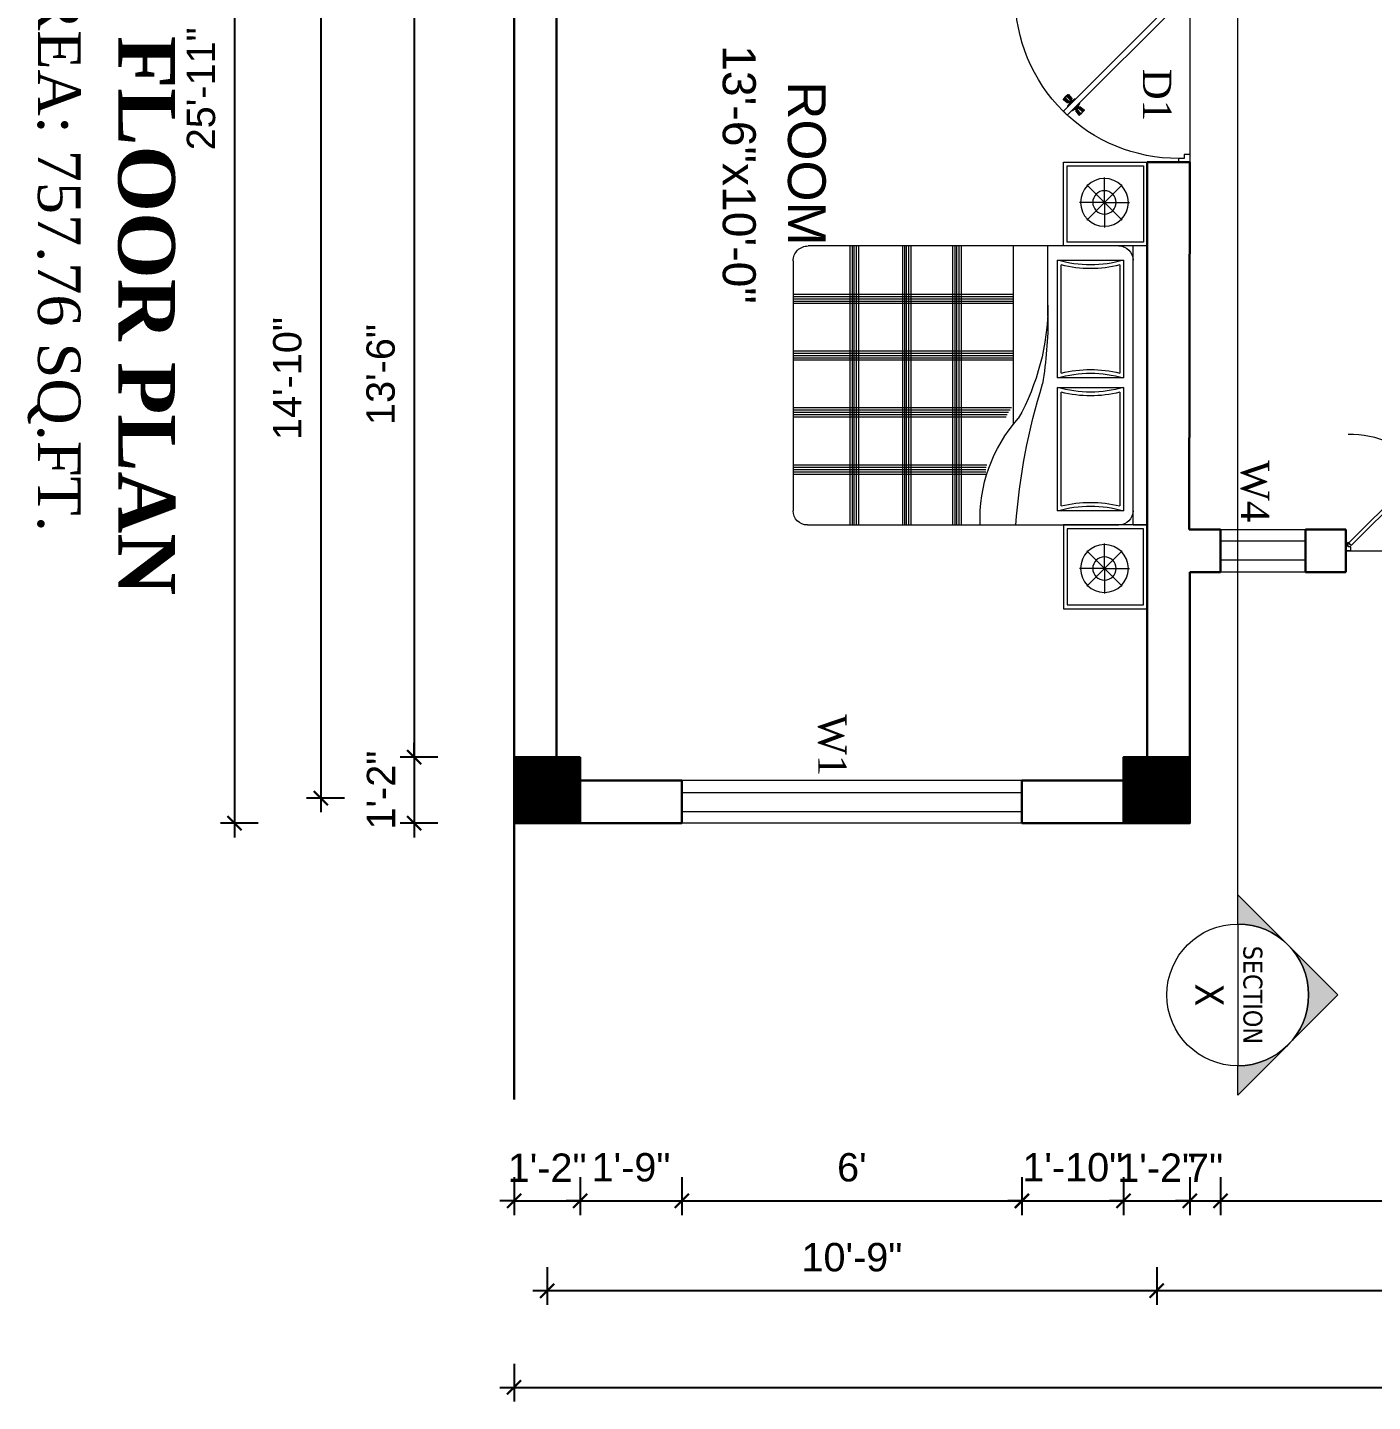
# Model space of a CAD drawing. Header units: inches. Extents: x -4737 to 13205, y 2479 to 13285.
# Drawn here: x -2217.7 to -1933, y 10542.5 to 10833.3 of the extents above; entities that cross this region are included whole.
import ezdxf
from ezdxf.enums import TextEntityAlignment as Align

# ---------------------------------------------------------------- set-up
doc = ezdxf.new("R2010")
doc.units = ezdxf.units.IN
doc.header["$MEASUREMENT"] = 0
doc.linetypes.add('HIDDEN2', pattern=[0.1875, 0.125, -0.0625])
for name, color, linetype, lineweight in [('A-FURN', 9, 'Continuous', 5), ('hatch-.09', 8, 'Continuous', 9), ('Label', 7, 'Continuous', 13), ('ns_DIMS', 1, 'Continuous', 0), ('ns_DIMS @ 1', 1, 'Continuous', 0), ('ns_TEXT', 7, 'Continuous', 13), ('PUERTAS', 7, 'Continuous', 9), ('Text', 7, 'Continuous', 13), ('WALL', 12, 'Continuous', 30), ('wall2', 1, 'Continuous', 15), ('windoow', 4, 'Continuous', 5)]:
    doc.layers.add(name, color=color, linetype=linetype, lineweight=lineweight)
doc.layers.add('furniture', color=253, linetype='Continuous')
doc.styles.add('arial 1000', font='arial.ttf')
doc.styles.add('dim', font='arial.ttf', dxfattribs={"height": 7})
doc.styles.get("Standard").update_dxf_attribs({"font": 'arial.ttf'})
doc.styles.add('Tahoma', font='tahoma.ttf')
doc.dimstyles.new("1-8'", dxfattribs={"dimtxt": 6, "dimasz": 3, "dimexe": 3, "dimexo": 6, "dimgap": 4, "dimtad": 1, "dimdec": 0, "dimzin": 0, "dimdsep": 46, "dimlunit": 4, "dimtxsty": 'arial 1000', "dimblk": 'ARCHTICK', "dimcen": 8, "dimdle": 3, "dimclrt": 7, "dimazin": 0, "dimtfac": 1, "dimtdec": 0, "dimtix": 1, "dimtmove": 2, "dimatfit": 3, "dimfxl": 5, "dimfxlon": 1, "dimarcsym": 0})

# ---------------------------------------------------------------- blocks, each defined once
blk = doc.blocks.new('A$C3AED30AC')
at = {"layer": 'A-FURN', "color": 147, "linetype": 'ByBlock'}
for p, q in [((0, 1532.2), (0, 1982.2)), ((0, 1982.2), (450, 1982.2)), ((450, 1982.2), (1949.6, 1982.2)), ((450, 1982.2), (450, 1532.2)), ((450, 1906), (450, 1982.2)), ((1949.6, 1982.2), (1949.6, 1532.2)), ((2399.6, 1982.2), (1949.6, 1982.2)), ((2399.6, 1532.2), (2399.6, 1982.2)), ((450, 1906), (1949.6, 1906)), ((450, 155.2), (450, 1829.8)), ((1949.6, 1829.8), (1949.6, 159)), ((450, 1532.2), (0, 1532.2)), ((1949.6, 1532.2), (2399.6, 1532.2)), ((1869.6, 79), (526.2, 79))]:
    blk.add_line(p, q, dxfattribs=at)
at = {"layer": 'A-FURN', "color": 8}
for p, q in [((20, 1552.2), (20, 1962.2)), ((20, 1962.2), (430, 1962.2)), ((430, 1962.2), (430, 1552.2)), ((1969.6, 1962.2), (1969.6, 1552.2)), ((2379.6, 1962.2), (1969.6, 1962.2)), ((2379.6, 1552.2), (2379.6, 1962.2)), ((430, 1552.2), (20, 1552.2)), ((1969.6, 1552.2), (2379.6, 1552.2))]:
    blk.add_line(p, q, dxfattribs=at)
at = {"layer": 'A-FURN', "color": 5, "linetype": 'ByBlock'}
for p, q in [((216, 1752.2), (121, 1847.2)), ((216, 1752.2), (216, 1886.6)), ((216, 1752.2), (311.1, 1847.2)), ((526.2, 1855.2), (526.2, 1499.6)), ((1189.3, 1855.2), (526.2, 1855.2)), ((1189.3, 1499.6), (1189.3, 1855.2)), ((1873.4, 1855.2), (1240.1, 1855.2)), ((1240.1, 1855.2), (1240.1, 1499.6)), ((1873.4, 1499.6), (1873.4, 1855.2)), ((2183.6, 1752.2), (2088.5, 1847.2)), ((2183.6, 1752.2), (2183.6, 1886.6)), ((2183.6, 1752.2), (2278.6, 1847.2)), ((216, 1752.2), (81.7, 1752.2)), ((216, 1752.2), (121, 1657.2)), ((216, 1752.2), (216, 1752.2)), ((216, 1752.2), (216, 1752.2)), ((216, 1752.2), (216, 1752.2)), ((216, 1752.2), (350.4, 1752.2)), ((216, 1752.2), (216, 1617.8)), ((216, 1752.2), (311.1, 1657.2)), ((2183.6, 1752.2), (2049.2, 1752.2)), ((2183.6, 1752.2), (2088.5, 1657.2)), ((2183.6, 1752.2), (2317.9, 1752.2)), ((2183.6, 1752.2), (2183.6, 1752.2)), ((2183.6, 1752.2), (2183.6, 1752.2)), ((2183.6, 1752.2), (2183.6, 1752.2)), ((2183.6, 1752.2), (2278.6, 1657.2)), ((2183.6, 1752.2), (2183.6, 1617.8)), ((526.2, 1499.6), (1189.3, 1499.6)), ((1240.1, 1499.6), (1873.4, 1499.6)), ((1573.7, 1448.8), (1949.6, 1448.8)), ((996, 1263.6), (1949.6, 1263.6))]:
    blk.add_line(p, q, dxfattribs=at)
at = {"layer": 'A-FURN', "color": 9}
for p, q in [((1163.2, 1835.2), (552.3, 1835.2)), ((1847.3, 1835.2), (1266.2, 1835.2)), ((552.3, 1519.6), (1163.2, 1519.6)), ((1266.2, 1519.6), (1847.3, 1519.6))]:
    blk.add_line(p, q, dxfattribs=at)
at = {"layer": 'A-FURN', "color": 8, "linetype": 'Continuous'}
for p, q in [((1335, 1263.6), (1335, 79)), ((1347, 1263.6), (1347, 79)), ((1359, 1263.6), (1359, 79)), ((1372.1, 1263.6), (1372.1, 79)), ((1384.1, 1263.6), (1384.1, 79)), ((1639.9, 1263.6), (1639.9, 79)), ((1651.9, 1263.6), (1651.9, 79)), ((1663.9, 1263.6), (1663.9, 79)), ((1676.9, 1263.6), (1676.9, 79)), ((1688.9, 1263.6), (1688.9, 79)), ((1029.9, 1223.1), (1029.9, 79)), ((1041.9, 1230), (1041.9, 79)), ((1053.9, 1237.2), (1053.9, 79)), ((1067, 1245.2), (1067, 79)), ((1079, 1252.8), (1079, 79)), ((722, 1114.6), (722, 79)), ((734, 1114.6), (734, 79)), ((746, 1114.6), (746, 79)), ((759.1, 1117.1), (759.1, 79)), ((771.1, 1120.2), (771.1, 79)), ((450, 983.2), (1949.6, 983.2)), ((450, 971.2), (1949.6, 971.2)), ((450, 959.2), (1949.6, 959.2)), ((450, 949.8), (1949.6, 949.8)), ((450, 937.8), (1949.6, 937.8)), ((450, 713), (1949.6, 713)), ((450, 701), (1949.6, 701)), ((450, 689), (1949.6, 689)), ((450, 679.6), (1949.6, 679.6)), ((450, 667.6), (1949.6, 667.6)), ((450, 431.1), (1949.6, 431.1)), ((450, 419.1), (1949.6, 419.1)), ((450, 407.1), (1949.6, 407.1)), ((450, 397.7), (1949.6, 397.7)), ((450, 385.7), (1949.6, 385.7))]:
    blk.add_line(p, q, dxfattribs=at)
at = {"layer": 'A-FURN', "color": 5, "linetype": 'ByBlock'}
for centre, radius in [((216, 1752.2), 128.5), ((2183.6, 1752.2), 128.5), ((216, 1752.2), 62.8), ((2183.6, 1752.2), 62.8)]:
    blk.add_circle(centre, radius, dxfattribs=at)
at = {"layer": 'A-FURN', "color": 147, "linetype": 'ByBlock'}
for centre, radius, start, end in [((526.2, 1829.8), 76.2, 90, 180), ((1873.4, 1829.8), 76.2, 0, 90), ((526.2, 155.2), 76.2, 180, 270), ((1869.6, 159), 80, 270, 0)]:
    blk.add_arc(centre, radius, start, end, dxfattribs=at)
at = {"layer": 'A-FURN', "color": 5, "linetype": 'ByBlock'}
for centre, radius, start, end in [((-83.4, 1677.4), 635, 343.7398, 16.2602), ((1798.9, 1677.4), 635, 163.73979, 196.26021), ((630.5, 1677.4), 635, 343.7398, 16.2602), ((2483, 1677.4), 635, 163.73979, 196.26021), ((193.9, 4688.5), 3422.4, 274.28895, 287.24996), ((1638.5, 177.4), 1271.4, 90.35642, 119.03891), ((1572.9, -870.3), 2319.1, 89.98014, 99.03119), ((485.1, 1886.5), 802.9, 267.49694, 311.91323)]:
    blk.add_arc(centre, radius, start, end, dxfattribs=at)
at = {"layer": 'A-FURN', "color": 9}
for centre, start, end in [((-83.4, 1677.4), 346.05939, 13.94061), ((1798.9, 1677.4), 166.05939, 193.94061), ((630.5, 1677.4), 346.05939, 13.94061), ((2483, 1677.4), 166.05939, 193.94061)]:
    blk.add_arc(centre, 655, start, end, dxfattribs=at)
blk = doc.blocks.new('3ft')
at = {"layer": 'PUERTAS', "color": 2}
for p, q in [((1.01, 2.52), (25.23, 26.74)), ((26.05, 25.92), (25.23, 26.74)), ((26.05, 25.92), (1.77, 1.64)), ((21.99, 26.11), (21.98, 26.13)), ((25.42, 22.68), (25.43, 22.67)), ((0, 2.4), (0, 0)), ((0.72, 2.4), (0, 2.4)), ((1.6, 0), (0, 0)), ((0.72, 1.52), (0.72, 2.44)), ((0.8, 1.52), (0.72, 1.52)), ((0.8, 1.52), (0.8, 2.41)), ((0.8, 1.2), (0.8, 1.52)), ((1.6, 1.2), (0.8, 1.2)), ((1.57, 1.84), (0.94, 2.47)), ((1.63, 1.89), (0.97, 2.55)), ((1.63, 1.89), (1.57, 1.84)), ((1.77, 1.64), (1.57, 1.84)), ((1.6, 0), (1.6, 1.2)), ((34.4, 0), (34.4, 1.2)), ((34.4, 1.2), (35.2, 1.2)), ((34.4, 0), (36, 0)), ((35.2, 1.2), (35.2, 2.4)), ((35.2, 2.4), (36, 2.4)), ((36, 0), (36, 2.4))]:
    blk.add_line(p, q, dxfattribs=at)
at = {"layer": 'PUERTAS', "color": 1}
for p, q in [((21.67, 25.73), (22.17, 26.23)), ((21.7, 25.82), (22.14, 26.26)), ((22.58, 26.7), (22.14, 26.26)), ((22.67, 26.73), (22.17, 26.23)), ((22.61, 26.67), (22.58, 26.7)), ((23.45, 25.91), (22.79, 26.73)), ((22.49, 24.95), (21.67, 25.61)), ((21.73, 25.79), (21.7, 25.82)), ((22.6, 24.96), (23.02, 25.38)), ((22.61, 24.25), (22.92, 24.72)), ((22.62, 24.13), (22.61, 24.14)), ((22.7, 25.07), (22.71, 25.06)), ((22.82, 25.06), (23.08, 25.32)), ((22.94, 24.95), (22.83, 25.07)), ((22.92, 24.72), (22.92, 24.72)), ((22.93, 24.94), (23.19, 25.21)), ((22.93, 24.84), (22.93, 24.83)), ((23.44, 25.81), (23.02, 25.38)), ((23.34, 25.58), (23.08, 25.32)), ((23.46, 25.47), (23.19, 25.21)), ((23.33, 25.7), (23.34, 25.69)), ((23.45, 25.46), (23.33, 25.57)), ((23.44, 23.31), (23.45, 23.3)), ((23.56, 23.3), (24.03, 23.61)), ((23.57, 25.47), (23.57, 25.47)), ((24.15, 25.79), (23.68, 25.48)), ((23.68, 25.48), (23.68, 25.48)), ((24.03, 23.61), (24.03, 23.62)), ((24.14, 23.62), (24.14, 23.62)), ((24.25, 23.62), (24.51, 23.89)), ((24.27, 25.78), (24.26, 25.79)), ((24.26, 23.29), (24.69, 23.71)), ((24.26, 23.63), (24.37, 23.52)), ((24.37, 23.52), (24.63, 23.77)), ((24.37, 23.4), (24.37, 23.4)), ((24.78, 24.15), (24.51, 23.89)), ((24.89, 24.03), (24.63, 23.77)), ((25.11, 24.14), (24.69, 23.71)), ((24.77, 24.14), (24.88, 24.03)), ((24.79, 24.38), (24.78, 24.37)), ((24.78, 24.26), (24.78, 24.26)), ((25.1, 24.84), (24.79, 24.38)), ((25, 24.03), (25, 24.03)), ((25.09, 24.96), (25.1, 24.95)), ((25.22, 24.14), (26.03, 23.48)), ((26.04, 23.37), (25.54, 22.86)), ((26.01, 23.27), (25.57, 22.83)), ((25.98, 23.3), (26.01, 23.27)), ((24.26, 23.18), (24.92, 22.37)), ((25.04, 22.36), (25.54, 22.86)), ((25.1, 22.42), (25.13, 22.39)), ((25.13, 22.39), (25.57, 22.83))]:
    blk.add_line(p, q, dxfattribs=at)
at = {"layer": 'PUERTAS', "color": 8}
for p, q in [((22.13, 26.28), (21.98, 26.13)), ((22.13, 26.28), (22.27, 26.42)), ((22.29, 26.41), (22.27, 26.42)), ((23.16, 25.52), (22.34, 26.39)), ((23.3, 25.66), (22.5, 26.56)), ((23.41, 25.77), (22.65, 26.71)), ((23.46, 25.83), (22.72, 26.75)), ((22.57, 24.94), (21.65, 25.68)), ((22.63, 24.99), (21.69, 25.75)), ((22.74, 25.1), (21.84, 25.9)), ((22.88, 25.24), (22.01, 26.06)), ((22.69, 24.32), (23.02, 24.83)), ((22.95, 24.96), (22.84, 25.07)), ((22.98, 24.99), (22.86, 25.1)), ((23.03, 25.04), (22.91, 25.15)), ((22.91, 24.53), (23.1, 24.91)), ((23.11, 25.12), (22.99, 25.23)), ((23.13, 24.76), (23.18, 24.99)), ((23.28, 25.3), (23.17, 25.41)), ((23.36, 25.37), (23.25, 25.49)), ((23.31, 24.94), (23.28, 25.08)), ((23.41, 25.43), (23.3, 25.54)), ((23.46, 25.09), (23.32, 25.13)), ((23.44, 25.45), (23.33, 25.56)), ((23.64, 25.27), (23.41, 25.22)), ((23.87, 25.49), (23.49, 25.3)), ((24.08, 25.71), (23.57, 25.38)), ((23.63, 23.38), (24.14, 23.72)), ((23.84, 23.6), (24.22, 23.79)), ((24.07, 23.82), (24.3, 23.88)), ((24.25, 24), (24.39, 23.97)), ((24.25, 23.26), (24.99, 22.34)), ((24.27, 23.64), (24.38, 23.53)), ((24.3, 23.67), (24.41, 23.56)), ((24.3, 23.32), (25.06, 22.38)), ((24.35, 23.72), (24.46, 23.61)), ((24.4, 24.15), (24.43, 24.01)), ((24.41, 23.43), (25.2, 22.53)), ((24.43, 23.8), (24.54, 23.69)), ((24.58, 24.33), (24.52, 24.1)), ((24.55, 23.57), (25.37, 22.7)), ((24.6, 23.97), (24.72, 23.86)), ((24.8, 24.56), (24.61, 24.18)), ((25.02, 24.77), (24.68, 24.26)), ((24.68, 24.05), (24.79, 23.94)), ((24.73, 24.1), (24.85, 23.99)), ((24.76, 24.13), (24.87, 24.02)), ((24.83, 23.85), (25.7, 23.03)), ((24.97, 23.99), (25.87, 23.2)), ((25.08, 24.1), (26.02, 23.34)), ((25.14, 24.15), (26.06, 23.41)), ((25.58, 22.82), (25.43, 22.67)), ((25.58, 22.82), (25.73, 22.97)), ((25.72, 22.98), (25.73, 22.97)), ((0, 0), (36, 0))]:
    blk.add_line(p, q, dxfattribs=at)
at = {"layer": 'PUERTAS', "color": 2}
for radius in [0.155, 0.0752]:
    blk.add_circle((0.82, 2.56), radius, dxfattribs=at)
at = {"layer": 'PUERTAS', "color": 8}
blk.add_arc((0.82, 2.56), 34.38, 359.7285, 90.0333, dxfattribs=at)
at = {"layer": 'PUERTAS', "color": 1}
for centre, start, end in [((22.73, 26.68), 38.9236, 135), ((22.54, 25.01), 231.0764, 315), ((22.67, 24.2), 135, 225), ((22.77, 25.12), 225, 315), ((22.99, 24.89), 135, 219.7428), ((22.87, 24.78), 315, 39.7428), ((23.28, 25.63), 315, 45), ((23.39, 25.86), 315, 38.9236), ((23.51, 23.36), 225, 315), ((23.51, 25.41), 50.2572, 135), ((23.62, 25.53), 230.2572, 315), ((24.09, 23.56), 50.2572, 135), ((24.2, 23.68), 230.2572, 315), ((24.2, 25.73), 45, 135), ((24.32, 23.23), 135, 218.9236), ((24.42, 23.46), 135, 225), ((24.84, 24.31), 135, 219.7428), ((24.72, 24.21), 315, 39.7428), ((24.94, 23.98), 45, 135), ((25.04, 24.89), 315, 45), ((25.17, 24.08), 51.0764, 135), ((25.98, 23.42), 315, 51.0764), ((24.98, 22.42), 218.9236, 315)]:
    blk.add_arc(centre, 0.08, start, end, dxfattribs=at)
blk = doc.blocks.new('*U36')
at = {"color": 3}
blk.add_blockref('3ft', (0, 0), dxfattribs=at)
blk = doc.blocks.new('2ft6in')
at = {"layer": 'PUERTAS', "color": 2}
for p, q in [((0.84, 2.1), (21.02, 22.28)), ((21.71, 21.6), (21.02, 22.28)), ((21.71, 21.6), (1.47, 1.37)), ((18.33, 21.76), (18.31, 21.77)), ((21.18, 18.9), (21.2, 18.89)), ((0, 2), (0, 0)), ((0.6, 2), (0, 2)), ((1.33, 0), (0, 0)), ((0.6, 1.26), (0.6, 2.04)), ((0.67, 1.26), (0.6, 1.26)), ((0.67, 1.26), (0.67, 2.01)), ((0.67, 1), (0.67, 1.26)), ((1.33, 1), (0.67, 1)), ((1.31, 1.53), (0.79, 2.06)), ((1.36, 1.58), (0.81, 2.12)), ((1.36, 1.58), (1.31, 1.53)), ((1.47, 1.37), (1.31, 1.53)), ((1.33, 0), (1.33, 1)), ((28.67, 0), (28.67, 1)), ((28.67, 1), (29.33, 1)), ((28.67, 0), (30, 0)), ((29.33, 1), (29.33, 2)), ((29.33, 2), (30, 2)), ((30, 0), (30, 2))]:
    blk.add_line(p, q, dxfattribs=at)
at = {"layer": 'PUERTAS', "color": 1}
for p, q in [((18.06, 21.44), (18.48, 21.86)), ((18.08, 21.51), (18.45, 21.88)), ((18.82, 22.25), (18.45, 21.88)), ((18.9, 22.28), (18.48, 21.86)), ((18.84, 22.23), (18.82, 22.25)), ((19.54, 21.59), (18.99, 22.27)), ((18.74, 20.79), (18.06, 21.34)), ((18.11, 21.49), (18.08, 21.51)), ((18.83, 20.8), (19.18, 21.15)), ((18.84, 20.21), (19.1, 20.6)), ((18.85, 20.11), (18.84, 20.12)), ((18.92, 20.89), (18.93, 20.88)), ((19.02, 20.88), (19.24, 21.1)), ((19.12, 20.8), (19.03, 20.89)), ((19.1, 20.7), (19.11, 20.69)), ((19.1, 20.6), (19.1, 20.6)), ((19.11, 20.79), (19.33, 21.01)), ((19.54, 21.5), (19.18, 21.15)), ((19.45, 21.31), (19.24, 21.1)), ((19.55, 21.22), (19.33, 21.01)), ((19.45, 21.41), (19.45, 21.41)), ((19.54, 21.22), (19.45, 21.31)), ((19.53, 19.43), (19.54, 19.42)), ((19.64, 21.23), (19.64, 21.23)), ((19.64, 19.42), (20.02, 19.67)), ((19.74, 21.24), (19.73, 21.23)), ((20.12, 21.49), (19.74, 21.24)), ((20.02, 19.67), (20.03, 19.68)), ((20.12, 19.68), (20.12, 19.68)), ((20.21, 19.69), (20.43, 19.9)), ((20.22, 21.48), (20.22, 21.49)), ((20.22, 19.41), (20.57, 19.76)), ((20.22, 19.69), (20.31, 19.6)), ((20.22, 19.32), (20.76, 18.64)), ((20.31, 19.6), (20.52, 19.81)), ((20.31, 19.5), (20.31, 19.5)), ((20.65, 20.12), (20.43, 19.9)), ((20.74, 20.03), (20.52, 19.81)), ((20.93, 20.11), (20.57, 19.76)), ((20.64, 20.11), (20.73, 20.02)), ((20.66, 20.31), (20.65, 20.31)), ((20.65, 20.21), (20.65, 20.22)), ((20.91, 20.7), (20.66, 20.31)), ((20.84, 20.02), (20.83, 20.03)), ((20.86, 18.63), (21.28, 19.05)), ((20.91, 20.8), (20.91, 20.79)), ((20.91, 18.68), (20.94, 18.66)), ((20.94, 18.66), (21.31, 19.03)), ((21.02, 20.12), (21.7, 19.57)), ((21.7, 19.47), (21.28, 19.05)), ((21.67, 19.4), (21.31, 19.03)), ((21.65, 19.42), (21.67, 19.4))]:
    blk.add_line(p, q, dxfattribs=at)
at = {"layer": 'PUERTAS', "color": 8}
for p, q in [((18.44, 21.9), (18.31, 21.77)), ((18.44, 21.9), (18.56, 22.02)), ((18.58, 22.01), (18.56, 22.02)), ((19.3, 21.26), (18.61, 22)), ((19.42, 21.38), (18.75, 22.14)), ((19.51, 21.48), (18.88, 22.26)), ((19.55, 21.53), (18.93, 22.3)), ((18.81, 20.78), (18.04, 21.4)), ((18.86, 20.83), (18.08, 21.46)), ((18.95, 20.92), (18.2, 21.58)), ((19.07, 21.03), (18.34, 21.72)), ((18.91, 20.27), (19.19, 20.69)), ((19.13, 20.8), (19.03, 20.9)), ((19.15, 20.82), (19.05, 20.92)), ((19.09, 20.44), (19.25, 20.76)), ((19.19, 20.87), (19.1, 20.96)), ((19.25, 20.93), (19.16, 21.02)), ((19.28, 20.63), (19.32, 20.83)), ((19.4, 21.08), (19.31, 21.17)), ((19.47, 21.15), (19.38, 21.24)), ((19.43, 20.78), (19.4, 20.9)), ((19.51, 21.19), (19.42, 21.28)), ((19.55, 20.91), (19.43, 20.94)), ((19.53, 21.21), (19.44, 21.3)), ((19.7, 21.06), (19.51, 21.01)), ((19.89, 21.24), (19.58, 21.08)), ((20.07, 21.42), (19.64, 21.15)), ((19.69, 19.49), (20.12, 19.76)), ((19.87, 19.67), (20.18, 19.83)), ((20.06, 19.85), (20.25, 19.9)), ((20.21, 20), (20.33, 19.97)), ((20.21, 19.38), (20.83, 18.61)), ((20.23, 19.7), (20.32, 19.61)), ((20.25, 19.72), (20.34, 19.63)), ((20.25, 19.43), (20.88, 18.65)), ((20.29, 19.76), (20.38, 19.67)), ((20.33, 20.13), (20.36, 20.01)), ((20.34, 19.53), (21, 18.77)), ((20.36, 19.83), (20.45, 19.74)), ((20.48, 20.28), (20.44, 20.08)), ((20.46, 19.64), (21.14, 18.91)), ((20.5, 19.98), (20.6, 19.89)), ((20.67, 20.47), (20.51, 20.15)), ((20.85, 20.64), (20.57, 20.22)), ((20.57, 20.04), (20.66, 19.95)), ((20.61, 20.09), (20.7, 19.99)), ((20.63, 20.11), (20.72, 20.01)), ((20.69, 19.87), (21.42, 19.19)), ((20.81, 19.99), (21.56, 19.33)), ((20.9, 20.08), (21.68, 19.45)), ((20.95, 20.13), (21.72, 19.51)), ((21.32, 19.01), (21.2, 18.89)), ((21.32, 19.01), (21.44, 19.14)), ((21.43, 19.15), (21.44, 19.14)), ((0, 0), (30, 0))]:
    blk.add_line(p, q, dxfattribs=at)
at = {"layer": 'PUERTAS', "color": 2}
for radius in [0.129, 0.0627]:
    blk.add_circle((0.68, 2.14), radius, dxfattribs=at)
at = {"layer": 'PUERTAS', "color": 8}
blk.add_arc((0.68, 2.14), 28.65, 359.7285, 90.0333, dxfattribs=at)
at = {"layer": 'PUERTAS', "color": 1}
for centre, start, end in [((18.94, 22.23), 38.9236, 135), ((18.78, 20.84), 231.0764, 315), ((18.89, 20.16), 135, 225), ((18.97, 20.93), 225, 315), ((19.16, 20.74), 135, 219.7428), ((19.06, 20.65), 315, 39.7428), ((19.4, 21.36), 315, 45), ((19.49, 21.55), 315, 38.9236), ((19.59, 19.47), 225, 315), ((19.6, 21.18), 50.2572, 135), ((19.68, 21.28), 230.2572, 315), ((20.07, 19.63), 50.2572, 135), ((20.17, 21.44), 45, 135), ((20.16, 19.73), 230.2572, 315), ((20.27, 19.36), 135, 218.9236), ((20.35, 19.55), 135, 225), ((20.7, 20.26), 135, 219.7428), ((20.6, 20.17), 315, 39.7428), ((20.78, 19.98), 45, 135), ((20.82, 18.68), 218.9236, 315), ((20.87, 20.75), 315, 45), ((20.98, 20.07), 51.0764, 135), ((21.65, 19.52), 315, 51.0764)]:
    blk.add_arc(centre, 0.0667, start, end, dxfattribs=at)
blk = doc.blocks.new('*U37')
at = {"color": 3, "xscale": -1}
blk.add_blockref('2ft6in', (42, 0), dxfattribs=at)
blk = doc.blocks.new('_ArchTick')
at = {"color": 0, "const_width": 0.15}
blk.add_lwpolyline([(-0.5, -0.5), (0.5, 0.5)], dxfattribs=at)
blk = doc.blocks.new('*D977')
at = {"layer": 'Defpoints', "color": 0, "transparency": 16777216}
for p in [(-2114.67, 10664.91), (-2100.67, 10664.91), (-2100.67, 10585)]:
    blk.add_point(p, dxfattribs=at)
at = {"layer": 'ns_DIMS', "color": 0, "lineweight": -2, "transparency": 16777216}
for p, q in [((-2114.67, 10590), (-2114.67, 10582)), ((-2100.67, 10590), (-2100.67, 10582)), ((-2114.67, 10585), (-2117.67, 10585)), ((-2114.67, 10585), (-2100.67, 10585)), ((-2100.67, 10585), (-2097.67, 10585))]:
    blk.add_line(p, q, dxfattribs=at)
at = {"layer": 'ns_DIMS', "color": 0, "lineweight": -2, "transparency": 16777216, "xscale": 3, "yscale": 3, "zscale": 3}
blk.add_blockref('_ArchTick', (-2114.67, 10585), dxfattribs=at)
at = {"layer": 'ns_DIMS', "color": 0, "lineweight": -2, "transparency": 16777216, "xscale": 3, "yscale": 3, "zscale": 3, "rotation": 180}
blk.add_blockref('_ArchTick', (-2100.67, 10585), dxfattribs=at)
at = {"layer": 'ns_DIMS', "color": 7, "transparency": 16777216, "insert": (-2107.67, 10592.02), "char_height": 6, "attachment_point": 5, "style": 'arial 1000'}
blk.add_mtext('1\'-2"', dxfattribs=at)
blk = doc.blocks.new('*D978')
at = {"layer": 'Defpoints', "color": 0, "transparency": 16777216}
for p in [(-2100.67, 10664.91), (-2079.18, 10664.91), (-2079.18, 10585)]:
    blk.add_point(p, dxfattribs=at)
at = {"layer": 'ns_DIMS', "color": 0, "lineweight": -2, "transparency": 16777216}
for p, q in [((-2100.67, 10590), (-2100.67, 10582)), ((-2079.18, 10590), (-2079.18, 10582)), ((-2100.67, 10585), (-2103.67, 10585)), ((-2100.67, 10585), (-2079.18, 10585)), ((-2079.18, 10585), (-2076.18, 10585))]:
    blk.add_line(p, q, dxfattribs=at)
at = {"layer": 'ns_DIMS', "color": 0, "lineweight": -2, "transparency": 16777216, "xscale": 3, "yscale": 3, "zscale": 3}
blk.add_blockref('_ArchTick', (-2100.67, 10585), dxfattribs=at)
at = {"layer": 'ns_DIMS', "color": 0, "lineweight": -2, "transparency": 16777216, "xscale": 3, "yscale": 3, "zscale": 3, "rotation": 180}
blk.add_blockref('_ArchTick', (-2079.18, 10585), dxfattribs=at)
at = {"layer": 'ns_DIMS', "color": 7, "transparency": 16777216, "insert": (-2089.92, 10592.07), "char_height": 6, "attachment_point": 5, "style": 'arial 1000'}
blk.add_mtext('1\'-9"', dxfattribs=at)
blk = doc.blocks.new('*D979')
at = {"layer": 'Defpoints', "color": 0, "transparency": 16777216}
for p in [(-2079.18, 10664.91), (-2007.18, 10664.91), (-2007.18, 10585)]:
    blk.add_point(p, dxfattribs=at)
at = {"layer": 'ns_DIMS', "color": 0, "lineweight": -2, "transparency": 16777216}
for p, q in [((-2079.18, 10590), (-2079.18, 10582)), ((-2007.18, 10590), (-2007.18, 10582)), ((-2082.18, 10585), (-2004.18, 10585))]:
    blk.add_line(p, q, dxfattribs=at)
at = {"layer": 'ns_DIMS', "color": 0, "lineweight": -2, "transparency": 16777216, "xscale": 3, "yscale": 3, "zscale": 3, "rotation": 180}
blk.add_blockref('_ArchTick', (-2079.18, 10585), dxfattribs=at)
at = {"layer": 'ns_DIMS', "color": 0, "lineweight": -2, "transparency": 16777216, "xscale": 3, "yscale": 3, "zscale": 3}
blk.add_blockref('_ArchTick', (-2007.18, 10585), dxfattribs=at)
at = {"layer": 'ns_DIMS', "color": 7, "transparency": 16777216, "insert": (-2043.18, 10592.07), "char_height": 6, "attachment_point": 5, "style": 'arial 1000'}
blk.add_mtext("6'", dxfattribs=at)
blk = doc.blocks.new('*D980')
at = {"layer": 'Defpoints', "color": 0, "transparency": 16777216}
for p in [(-2007.18, 10664.91), (-1985.67, 10664.91), (-1985.67, 10585)]:
    blk.add_point(p, dxfattribs=at)
at = {"layer": 'ns_DIMS', "color": 0, "lineweight": -2, "transparency": 16777216}
for p, q in [((-2007.18, 10590), (-2007.18, 10582)), ((-1985.67, 10590), (-1985.67, 10582)), ((-2007.18, 10585), (-2010.18, 10585)), ((-2007.18, 10585), (-1985.67, 10585)), ((-1985.67, 10585), (-1982.67, 10585))]:
    blk.add_line(p, q, dxfattribs=at)
at = {"layer": 'ns_DIMS', "color": 0, "lineweight": -2, "transparency": 16777216, "xscale": 3, "yscale": 3, "zscale": 3}
blk.add_blockref('_ArchTick', (-2007.18, 10585), dxfattribs=at)
at = {"layer": 'ns_DIMS', "color": 0, "lineweight": -2, "transparency": 16777216, "xscale": 3, "yscale": 3, "zscale": 3, "rotation": 180}
blk.add_blockref('_ArchTick', (-1985.67, 10585), dxfattribs=at)
at = {"layer": 'ns_DIMS', "color": 7, "transparency": 16777216, "insert": (-1996.42, 10592.07), "char_height": 6, "attachment_point": 5, "style": 'arial 1000'}
blk.add_mtext('1\'-10"', dxfattribs=at)
blk = doc.blocks.new('*D981')
at = {"layer": 'Defpoints', "color": 0, "transparency": 16777216}
for p in [(-1985.67, 10664.91), (-1971.67, 10664.91), (-1971.67, 10585)]:
    blk.add_point(p, dxfattribs=at)
at = {"layer": 'ns_DIMS', "color": 0, "lineweight": -2, "transparency": 16777216}
for p, q in [((-1985.67, 10590), (-1985.67, 10582)), ((-1971.67, 10590), (-1971.67, 10582)), ((-1985.67, 10585), (-1988.67, 10585)), ((-1985.67, 10585), (-1971.67, 10585)), ((-1971.67, 10585), (-1968.67, 10585))]:
    blk.add_line(p, q, dxfattribs=at)
at = {"layer": 'ns_DIMS', "color": 0, "lineweight": -2, "transparency": 16777216, "xscale": 3, "yscale": 3, "zscale": 3}
blk.add_blockref('_ArchTick', (-1985.67, 10585), dxfattribs=at)
at = {"layer": 'ns_DIMS', "color": 0, "lineweight": -2, "transparency": 16777216, "xscale": 3, "yscale": 3, "zscale": 3, "rotation": 180}
blk.add_blockref('_ArchTick', (-1971.67, 10585), dxfattribs=at)
at = {"layer": 'ns_DIMS', "color": 7, "transparency": 16777216, "insert": (-1978.67, 10592.02), "char_height": 6, "attachment_point": 5, "style": 'arial 1000'}
blk.add_mtext('1\'-2"', dxfattribs=at)
blk = doc.blocks.new('*D982')
at = {"layer": 'Defpoints', "color": 0, "transparency": 16777216}
for p in [(-1965.16, 10718.05), (-1971.67, 10664.91), (-1965.16, 10585)]:
    blk.add_point(p, dxfattribs=at)
at = {"layer": 'ns_DIMS', "color": 0, "lineweight": -2, "transparency": 16777216}
for p, q in [((-1971.67, 10590), (-1971.67, 10582)), ((-1965.16, 10590), (-1965.16, 10582)), ((-1971.67, 10585), (-1974.67, 10585)), ((-1971.67, 10585), (-1965.16, 10585)), ((-1965.16, 10585), (-1962.16, 10585))]:
    blk.add_line(p, q, dxfattribs=at)
at = {"layer": 'ns_DIMS', "color": 0, "lineweight": -2, "transparency": 16777216, "xscale": 3, "yscale": 3, "zscale": 3}
blk.add_blockref('_ArchTick', (-1971.67, 10585), dxfattribs=at)
at = {"layer": 'ns_DIMS', "color": 0, "lineweight": -2, "transparency": 16777216, "xscale": 3, "yscale": 3, "zscale": 3, "rotation": 180}
blk.add_blockref('_ArchTick', (-1965.16, 10585), dxfattribs=at)
at = {"layer": 'ns_DIMS', "color": 7, "transparency": 16777216, "insert": (-1968.42, 10592), "char_height": 6, "attachment_point": 5, "style": 'arial 1000'}
blk.add_mtext('7"', dxfattribs=at)
blk = doc.blocks.new('*D983')
at = {"layer": 'Defpoints', "color": 0, "transparency": 16777216}
for p in [(-1965.16, 10718.05), (-1862.95, 10718.05), (-1862.95, 10585)]:
    blk.add_point(p, dxfattribs=at)
at = {"layer": 'ns_DIMS', "color": 0, "lineweight": -2, "transparency": 16777216}
for p, q in [((-1965.16, 10590), (-1965.16, 10582)), ((-1862.95, 10590), (-1862.95, 10582)), ((-1968.16, 10585), (-1859.95, 10585))]:
    blk.add_line(p, q, dxfattribs=at)
at = {"layer": 'ns_DIMS', "color": 0, "lineweight": -2, "transparency": 16777216, "xscale": 3, "yscale": 3, "zscale": 3, "rotation": 180}
blk.add_blockref('_ArchTick', (-1965.16, 10585), dxfattribs=at)
at = {"layer": 'ns_DIMS', "color": 0, "lineweight": -2, "transparency": 16777216, "xscale": 3, "yscale": 3, "zscale": 3}
blk.add_blockref('_ArchTick', (-1862.95, 10585), dxfattribs=at)
at = {"layer": 'ns_DIMS', "color": 7, "transparency": 16777216, "insert": (-1914.05, 10592.07), "char_height": 6, "attachment_point": 5, "style": 'arial 1000'}
blk.add_mtext('8\'-6"', dxfattribs=at)
blk = doc.blocks.new('*D991')
at = {"layer": 'Defpoints', "color": 0, "transparency": 16777216}
for p in [(-1849.81, 10718.05), (-1978.67, 10664.91), (-1978.67, 10565.99)]:
    blk.add_point(p, dxfattribs=at)
at = {"layer": 'ns_DIMS', "color": 0, "lineweight": -2, "transparency": 16777216}
for p, q in [((-1978.67, 10570.99), (-1978.67, 10562.99)), ((-1849.81, 10570.99), (-1849.81, 10562.99)), ((-1846.81, 10565.99), (-1981.67, 10565.99))]:
    blk.add_line(p, q, dxfattribs=at)
at = {"layer": 'ns_DIMS', "color": 0, "lineweight": -2, "transparency": 16777216, "xscale": 3, "yscale": 3, "zscale": 3, "rotation": 180}
blk.add_blockref('_ArchTick', (-1978.67, 10565.99), dxfattribs=at)
at = {"layer": 'ns_DIMS', "color": 0, "lineweight": -2, "transparency": 16777216, "xscale": 3, "yscale": 3, "zscale": 3}
blk.add_blockref('_ArchTick', (-1849.81, 10565.99), dxfattribs=at)
at = {"layer": 'ns_DIMS', "color": 7, "transparency": 16777216, "insert": (-1914.24, 10573.05), "char_height": 6, "attachment_point": 5, "style": 'arial 1000'}
blk.add_mtext('10\'-9"', dxfattribs=at)
blk = doc.blocks.new('*D992')
at = {"layer": 'Defpoints', "color": 0, "transparency": 16777216}
for p in [(-2107.67, 10664.91), (-1978.67, 10664.91), (-2107.67, 10565.99)]:
    blk.add_point(p, dxfattribs=at)
at = {"layer": 'ns_DIMS', "color": 0, "lineweight": -2, "transparency": 16777216}
for p, q in [((-2107.67, 10570.99), (-2107.67, 10562.99)), ((-1978.67, 10570.99), (-1978.67, 10562.99)), ((-1975.67, 10565.99), (-2110.67, 10565.99))]:
    blk.add_line(p, q, dxfattribs=at)
at = {"layer": 'ns_DIMS', "color": 0, "lineweight": -2, "transparency": 16777216, "xscale": 3, "yscale": 3, "zscale": 3, "rotation": 180}
blk.add_blockref('_ArchTick', (-2107.67, 10565.99), dxfattribs=at)
at = {"layer": 'ns_DIMS', "color": 0, "lineweight": -2, "transparency": 16777216, "xscale": 3, "yscale": 3, "zscale": 3}
blk.add_blockref('_ArchTick', (-1978.67, 10565.99), dxfattribs=at)
at = {"layer": 'ns_DIMS', "color": 7, "transparency": 16777216, "insert": (-2043.17, 10573.05), "char_height": 6, "attachment_point": 5, "style": 'arial 1000'}
blk.add_mtext('10\'-9"', dxfattribs=at)
blk = doc.blocks.new('*D902')
at = {"layer": 'Defpoints', "color": 0, "transparency": 16777216}
for p in [(-1706.02, 10773.51), (-2114.67, 10664.91), (-1706.02, 10545.54)]:
    blk.add_point(p, dxfattribs=at)
at = {"layer": 'ns_DIMS', "color": 0, "lineweight": -2, "transparency": 16777216}
for p, q in [((-2114.67, 10550.54), (-2114.67, 10542.54)), ((-1706.02, 10550.54), (-1706.02, 10542.54)), ((-2117.67, 10545.54), (-1703.02, 10545.54))]:
    blk.add_line(p, q, dxfattribs=at)
at = {"layer": 'ns_DIMS', "color": 0, "lineweight": -2, "transparency": 16777216, "xscale": 3, "yscale": 3, "zscale": 3, "rotation": 180}
blk.add_blockref('_ArchTick', (-2114.67, 10545.54), dxfattribs=at)
at = {"layer": 'ns_DIMS', "color": 0, "lineweight": -2, "transparency": 16777216, "xscale": 3, "yscale": 3, "zscale": 3}
blk.add_blockref('_ArchTick', (-1706.02, 10545.54), dxfattribs=at)
at = {"layer": 'ns_DIMS', "color": 7, "transparency": 16777216, "insert": (-1910.35, 10552.61), "char_height": 6, "attachment_point": 5, "style": 'arial 1000'}
blk.add_mtext('34\'-1"', dxfattribs=at)
blk = doc.blocks.new('*D996')
at = {"layer": 'Defpoints', "color": 0, "transparency": 16777216}
for p in [(-2114.67, 10840.77), (-2135.81, 10678.91), (-2114.67, 10678.91)]:
    blk.add_point(p, dxfattribs=at)
at = {"layer": 'ns_DIMS', "color": 0, "lineweight": -2, "transparency": 16777216}
for p, q in [((-2135.81, 10843.77), (-2135.81, 10675.91)), ((-2130.81, 10840.77), (-2138.81, 10840.77)), ((-2130.81, 10678.91), (-2138.81, 10678.91))]:
    blk.add_line(p, q, dxfattribs=at)
at = {"layer": 'ns_DIMS', "color": 0, "lineweight": -2, "transparency": 16777216, "xscale": 3, "yscale": 3, "zscale": 3}
for p, rotation in [((-2135.81, 10840.77), 90), ((-2135.81, 10678.91), 270)]:
    blk.add_blockref('_ArchTick', p, dxfattribs=dict(at, rotation=rotation))
at = {"layer": 'ns_DIMS', "color": 7, "transparency": 16777216, "insert": (-2142.88, 10759.84), "char_height": 6, "attachment_point": 5, "rotation": 90, "style": 'arial 1000'}
blk.add_mtext('13\'-6"', dxfattribs=at)
blk = doc.blocks.new('*D997')
at = {"layer": 'Defpoints', "color": 0, "transparency": 16777216}
for p in [(-2114.67, 10678.91), (-2135.81, 10664.91), (-2114.67, 10664.91)]:
    blk.add_point(p, dxfattribs=at)
at = {"layer": 'ns_DIMS', "color": 0, "lineweight": -2, "transparency": 16777216}
for p, q in [((-2135.81, 10678.91), (-2135.81, 10681.91)), ((-2130.81, 10678.91), (-2138.81, 10678.91)), ((-2135.81, 10678.91), (-2135.81, 10664.91)), ((-2130.81, 10664.91), (-2138.81, 10664.91)), ((-2135.81, 10664.91), (-2135.81, 10661.91))]:
    blk.add_line(p, q, dxfattribs=at)
at = {"layer": 'ns_DIMS', "color": 0, "lineweight": -2, "transparency": 16777216, "xscale": 3, "yscale": 3, "zscale": 3}
for p, rotation in [((-2135.81, 10678.91), 270), ((-2135.81, 10664.91), 90)]:
    blk.add_blockref('_ArchTick', p, dxfattribs=dict(at, rotation=rotation))
at = {"layer": 'ns_DIMS', "color": 7, "transparency": 16777216, "insert": (-2142.83, 10671.91), "char_height": 6, "attachment_point": 5, "rotation": 90, "style": 'arial 1000'}
blk.add_mtext('1\'-2"', dxfattribs=at)
blk = doc.blocks.new('*D999')
at = {"layer": 'Defpoints', "color": 0, "transparency": 16777216}
for p in [(-2114.67, 10847.77), (-2155.57, 10670.22), (-2114.67, 10670.22)]:
    blk.add_point(p, dxfattribs=at)
at = {"layer": 'ns_DIMS', "color": 0, "lineweight": -2, "transparency": 16777216}
for p, q in [((-2155.57, 10850.77), (-2155.57, 10667.22)), ((-2150.57, 10847.77), (-2158.57, 10847.77)), ((-2150.57, 10670.22), (-2158.57, 10670.22))]:
    blk.add_line(p, q, dxfattribs=at)
at = {"layer": 'ns_DIMS', "color": 0, "lineweight": -2, "transparency": 16777216, "xscale": 3, "yscale": 3, "zscale": 3}
for p, rotation in [((-2155.57, 10847.77), 90), ((-2155.57, 10670.22), 270)]:
    blk.add_blockref('_ArchTick', p, dxfattribs=dict(at, rotation=rotation))
at = {"layer": 'ns_DIMS', "color": 7, "transparency": 16777216, "insert": (-2162.63, 10758.99), "char_height": 6, "attachment_point": 5, "rotation": 90, "style": 'arial 1000'}
blk.add_mtext('14\'-10"', dxfattribs=at)
blk = doc.blocks.new('*D904')
at = {"layer": 'Defpoints', "color": 0, "transparency": 16777216}
for p in [(-2114.67, 10975.67), (-2173.83, 10664.91), (-2114.67, 10664.91)]:
    blk.add_point(p, dxfattribs=at)
at = {"layer": 'ns_DIMS', "color": 0, "lineweight": -2, "transparency": 16777216}
for p, q in [((-2173.83, 10978.67), (-2173.83, 10661.91)), ((-2168.83, 10975.67), (-2176.83, 10975.67)), ((-2168.83, 10664.91), (-2176.83, 10664.91))]:
    blk.add_line(p, q, dxfattribs=at)
at = {"layer": 'ns_DIMS', "color": 0, "lineweight": -2, "transparency": 16777216, "xscale": 3, "yscale": 3, "zscale": 3}
for p, rotation in [((-2173.83, 10975.67), 90), ((-2173.83, 10664.91), 270)]:
    blk.add_blockref('_ArchTick', p, dxfattribs=dict(at, rotation=rotation))
at = {"layer": 'ns_DIMS', "color": 7, "transparency": 16777216, "insert": (-2180.89, 10820.29), "char_height": 6, "attachment_point": 5, "rotation": 90, "style": 'arial 1000'}
blk.add_mtext('25\'-11"', dxfattribs=at)
blk = doc.blocks.new('*U53')
h = blk.add_hatch(color=256)
edge = h.paths.add_edge_path()
edge.add_line((-0.3125, 0), (-0.4419, 0))
edge.add_line((-0.4419, 0), (0, 0.4419))
edge.add_line((0, 0.4419), (0.4419, 0))
edge.add_line((0.4419, 0), (0.3125, 0))
edge.add_arc((0, 0), 0.3125, 360, 540)
at = {"linetype": 'HIDDEN2', "ltscale": 100}
blk.add_line((-0.3125, 0), (-7.7473, 0), dxfattribs=at)
blk.add_line((-0.3125, 0), (0.3125, 0))
blk.add_lwpolyline([(-0.3125, 0), (-0.4419, 0), (0, 0.4419), (0.4419, 0), (0.3125, 0, 1)], format="xyb", close=True)
blk.add_circle((0, 0), 0.3125)
at = {"style": 'Tahoma', "flags": 8}
blk.add_attdef('VIEWNUMBER', text='', height=0.125, dxfattribs=at).set_placement((0, 0), align=Align.BOTTOM_CENTER)
blk.add_attdef('SHEETNUMBER', text='', height=0.125, dxfattribs=at).set_placement((0, -0.0625), align=Align.TOP_CENTER)

msp = doc.modelspace()

# ---------------------------------------------------------------- hatches: boundary and pattern name
at = {"layer": 'hatch-.09'}
h = msp.add_hatch(dxfattribs=at)
h.set_pattern_fill('ANSI31', color=256, angle=-90)
h.set_pattern_definition([(315, (-2390.81193, 26111.29656), (0.0883883476, 0.0883883476), [])])
h.paths.add_polyline_path([(-2100.67, 10664.91), (-2100.67, 10678.91), (-2114.67, 10678.91), (-2114.67, 10664.91)])
h = msp.add_hatch(dxfattribs=at)
h.set_pattern_fill('ANSI31', color=256, angle=-90)
h.set_pattern_definition([(315, (-2261.81193, 26111.29656), (0.0883883476, 0.0883883476), [])])
h.paths.add_polyline_path([(-1971.67, 10664.91), (-1971.67, 10678.91), (-1985.67, 10678.91), (-1985.67, 10664.91)])

# ---------------------------------------------------------------- linework, layer by layer
at = {"layer": 'WALL'}
for p, q in [((-2114.67, 10606.45), (-2114.67, 10975.67)), ((-2114.67, 10917.43), (-2114.67, 10670.22)), ((-2105.67, 10843.02), (-2105.67, 10683.4)), ((-2105.67, 10843.02), (-2105.67, 10678.91)), ((-1971.67, 10804.77), (-1980.67, 10804.77)), ((-1980.67, 10678.91), (-1980.67, 10804.77)), ((-1971.76, 10727.05), (-1971.67, 10804.76)), ((-1971.76, 10727.05), (-1965.16, 10727.05)), ((-1965.16, 10727.05), (-1965.16, 10718.05)), ((-1965.16, 10727.05), (-1965.16, 10718.05)), ((-1938.67, 10727.05), (-1947.16, 10727.05)), ((-1947.16, 10727.05), (-1947.16, 10718.05)), ((-1938.67, 10727.05), (-1938.67, 10718.05)), ((-1965.16, 10718.05), (-1971.67, 10718.05)), ((-1971.67, 10678.91), (-1971.67, 10718.05)), ((-1938.67, 10718.05), (-1947.16, 10718.05)), ((-2007.18, 10673.91), (-1985.67, 10673.91)), ((-2007.18, 10673.91), (-2007.18, 10664.91)), ((-2007.18, 10664.91), (-1971.67, 10664.91))]:
    msp.add_line(p, q, dxfattribs=at)
for points in [[(-2100.67, 10678.91), (-2100.67, 10664.91), (-2114.67, 10664.91), (-2114.67, 10678.91)], [(-1971.67, 10678.91), (-1971.67, 10664.91), (-1985.67, 10664.91), (-1985.67, 10678.91)], [(-2079.18, 10673.91), (-2079.18, 10664.91), (-2100.67, 10664.91), (-2100.67, 10673.91)]]:
    msp.add_lwpolyline(points, close=True, dxfattribs=at)
at = {"layer": 'wall2'}
for p, q in [((-1965.16, 10727.05), (-1947.16, 10727.05)), ((-1947.16, 10718.05), (-1965.16, 10718.05)), ((-2079.18, 10673.91), (-2079.18, 10664.91)), ((-2007.18, 10673.91), (-2079.18, 10673.91)), ((-2007.18, 10664.91), (-2079.18, 10664.91))]:
    msp.add_line(p, q, dxfattribs=at)
at = {"layer": 'windoow'}
for p, q in [((-1947.16, 10724.55), (-1965.16, 10724.55)), ((-1947.16, 10720.55), (-1965.16, 10720.55)), ((-2079.18, 10671.41), (-2007.18, 10671.41)), ((-2079.18, 10667.41), (-2007.18, 10667.41))]:
    msp.add_line(p, q, dxfattribs=at)

# ---------------------------------------------------------------- block references
at = {"layer": 'furniture', "xscale": -0.03937007859349251, "yscale": 0.03937007859349251, "zscale": 0.03937007859349251, "rotation": 270}
msp.add_blockref('A$C3AED30AC', (-2058.71, 10710.29), dxfattribs=at)
at = {"layer": 'ns_DIMS @ 1'}
ref = msp.add_blockref('*U53', (-1961.51, 10628.57), dxfattribs=dict(at, xscale=48, yscale=48, zscale=48, rotation=270))
ref.add_attrib('VIEWNUMBER', 'SECTION', dxfattribs={"layer": '0', "height": 4, "rotation": 270, "style": 'Tahoma'}).set_placement((-1961.51, 10628.57), align=Align.BOTTOM_CENTER)
ref.add_attrib('SHEETNUMBER', 'X', dxfattribs={"layer": '0', "height": 6, "rotation": 270, "style": 'Tahoma'}).set_placement((-1964.51, 10628.57), align=Align.TOP_CENTER)
at = {"layer": 'WALL', "xscale": -1, "rotation": 90}
msp.add_blockref('*U36', (-1971.67, 10840.77), dxfattribs=at)
at = {"layer": 'WALL', "xscale": -0.8000000000015522, "yscale": 0.8000000000015522, "zscale": 0.8000000000015522}
msp.add_blockref('*U37', (-1905.07, 10722.55), dxfattribs=at)

# ---------------------------------------------------------------- texts
at = {"layer": 'Label', "color": 5, "linetype": 'ByBlock', "insert": (-2048.71, 10804.51), "char_height": 8, "width": 88.4068, "attachment_point": 2, "rotation": 270, "style": 'dim'}
msp.add_mtext('ROOM', dxfattribs=at)
at = {"layer": 'ns_TEXT', "attachment_point": 1, "rotation": 270}
for s, width, heights, insert, char_height in [('\\pi88.94386;{\\fTimes New Roman|b1|i0|c0|p18;\\H0.83333x;GROUND FLOOR PLAN\\fTimes New Roman|b0|i0|c0|p18;\\H1.2x;\\P\\pi102.21145;\\H0.625x;PLINTH AREA: 757.76 SQ.FT.}', 376.0257, [72.58], (-2186.42, 11005.5), 14.4), ('\\pi6.07264;{\\fTimes New Roman|b0|i0|c0|p18;D1}', 21.7401, [4.46], (-1975.58, 10830.6), 6), ('\\pi4.68619;{\\fTimes New Roman|b0|i0|c0|p18;W4}', 21.7401, [4.46], (-1954.83, 10746.36), 6), ('\\pi5.07336;{\\fTimes New Roman|b0|i0|c0|p18;W1}', 21.7401, [4.46], (-2044.31, 10692.99), 6)]:
    msp.add_mtext_dynamic_manual_height_columns(s, width=width, gutter_width=72, heights=heights, dxfattribs=dict(at, insert=insert, char_height=char_height))
at = {"layer": 'Text', "insert": (-2063.51, 10802.17), "char_height": 7, "width": 440.957, "attachment_point": 2, "rotation": 270}
msp.add_mtext('13\'-6"x10\'-0"', dxfattribs=at)

# ---------------------------------------------------------------- dimensions: what is measured, and where the dimension line sits
at = {"layer": 'ns_DIMS'}
for base, p1, p2, picture, middle in [((-2173.83, 10664.91), (-2114.67, 10975.67), (-2114.67, 10664.91), '*D904', (-2180.89, 10820.29)), ((-2155.57, 10670.22), (-2114.67, 10847.77), (-2114.67, 10670.22), '*D999', (-2162.63, 10758.99)), ((-2135.81, 10678.91), (-2114.67, 10840.77), (-2114.67, 10678.91), '*D996', (-2142.88, 10759.84)), ((-2135.81, 10664.91), (-2114.67, 10678.91), (-2114.67, 10664.91), '*D997', (-2142.83, 10671.91))]:
    dim = msp.add_linear_dim(base=base, p1=p1, p2=p2, angle=270, dimstyle="1-8'", dxfattribs=at)
    dim.commit()
    dim.dimension.update_dxf_attribs({"geometry": picture, "text_midpoint": middle})
for base, p1, p2, picture, middle in [((-1706.02, 10545.54), (-2114.67, 10664.91), (-1706.02, 10773.51), '*D902', (-1910.35, 10552.61)), ((-1978.67, 10565.99), (-1849.81, 10718.05), (-1978.67, 10664.91), '*D991', (-1914.24, 10573.05)), ((-1965.16, 10585), (-1971.67, 10664.91), (-1965.16, 10718.05), '*D982', (-1968.42, 10592)), ((-1862.95, 10585), (-1965.16, 10718.05), (-1862.95, 10718.05), '*D983', (-1914.05, 10592.07)), ((-2100.67, 10585), (-2114.67, 10664.91), (-2100.67, 10664.91), '*D977', (-2107.67, 10592.02)), ((-2107.67, 10565.99), (-1978.67, 10664.91), (-2107.67, 10664.91), '*D992', (-2043.17, 10573.05)), ((-2079.18, 10585), (-2100.67, 10664.91), (-2079.18, 10664.91), '*D978', (-2089.92, 10592.07)), ((-2007.18, 10585), (-2079.18, 10664.91), (-2007.18, 10664.91), '*D979', (-2043.18, 10592.07)), ((-1985.67, 10585), (-2007.18, 10664.91), (-1985.67, 10664.91), '*D980', (-1996.42, 10592.07)), ((-1971.67, 10585), (-1985.67, 10664.91), (-1971.67, 10664.91), '*D981', (-1978.67, 10592.02))]:
    dim = msp.add_linear_dim(base=base, p1=p1, p2=p2, dimstyle="1-8'", dxfattribs=at)
    dim.commit()
    dim.dimension.update_dxf_attribs({"geometry": picture, "text_midpoint": middle})

doc.saveas('drawing.dxf')
